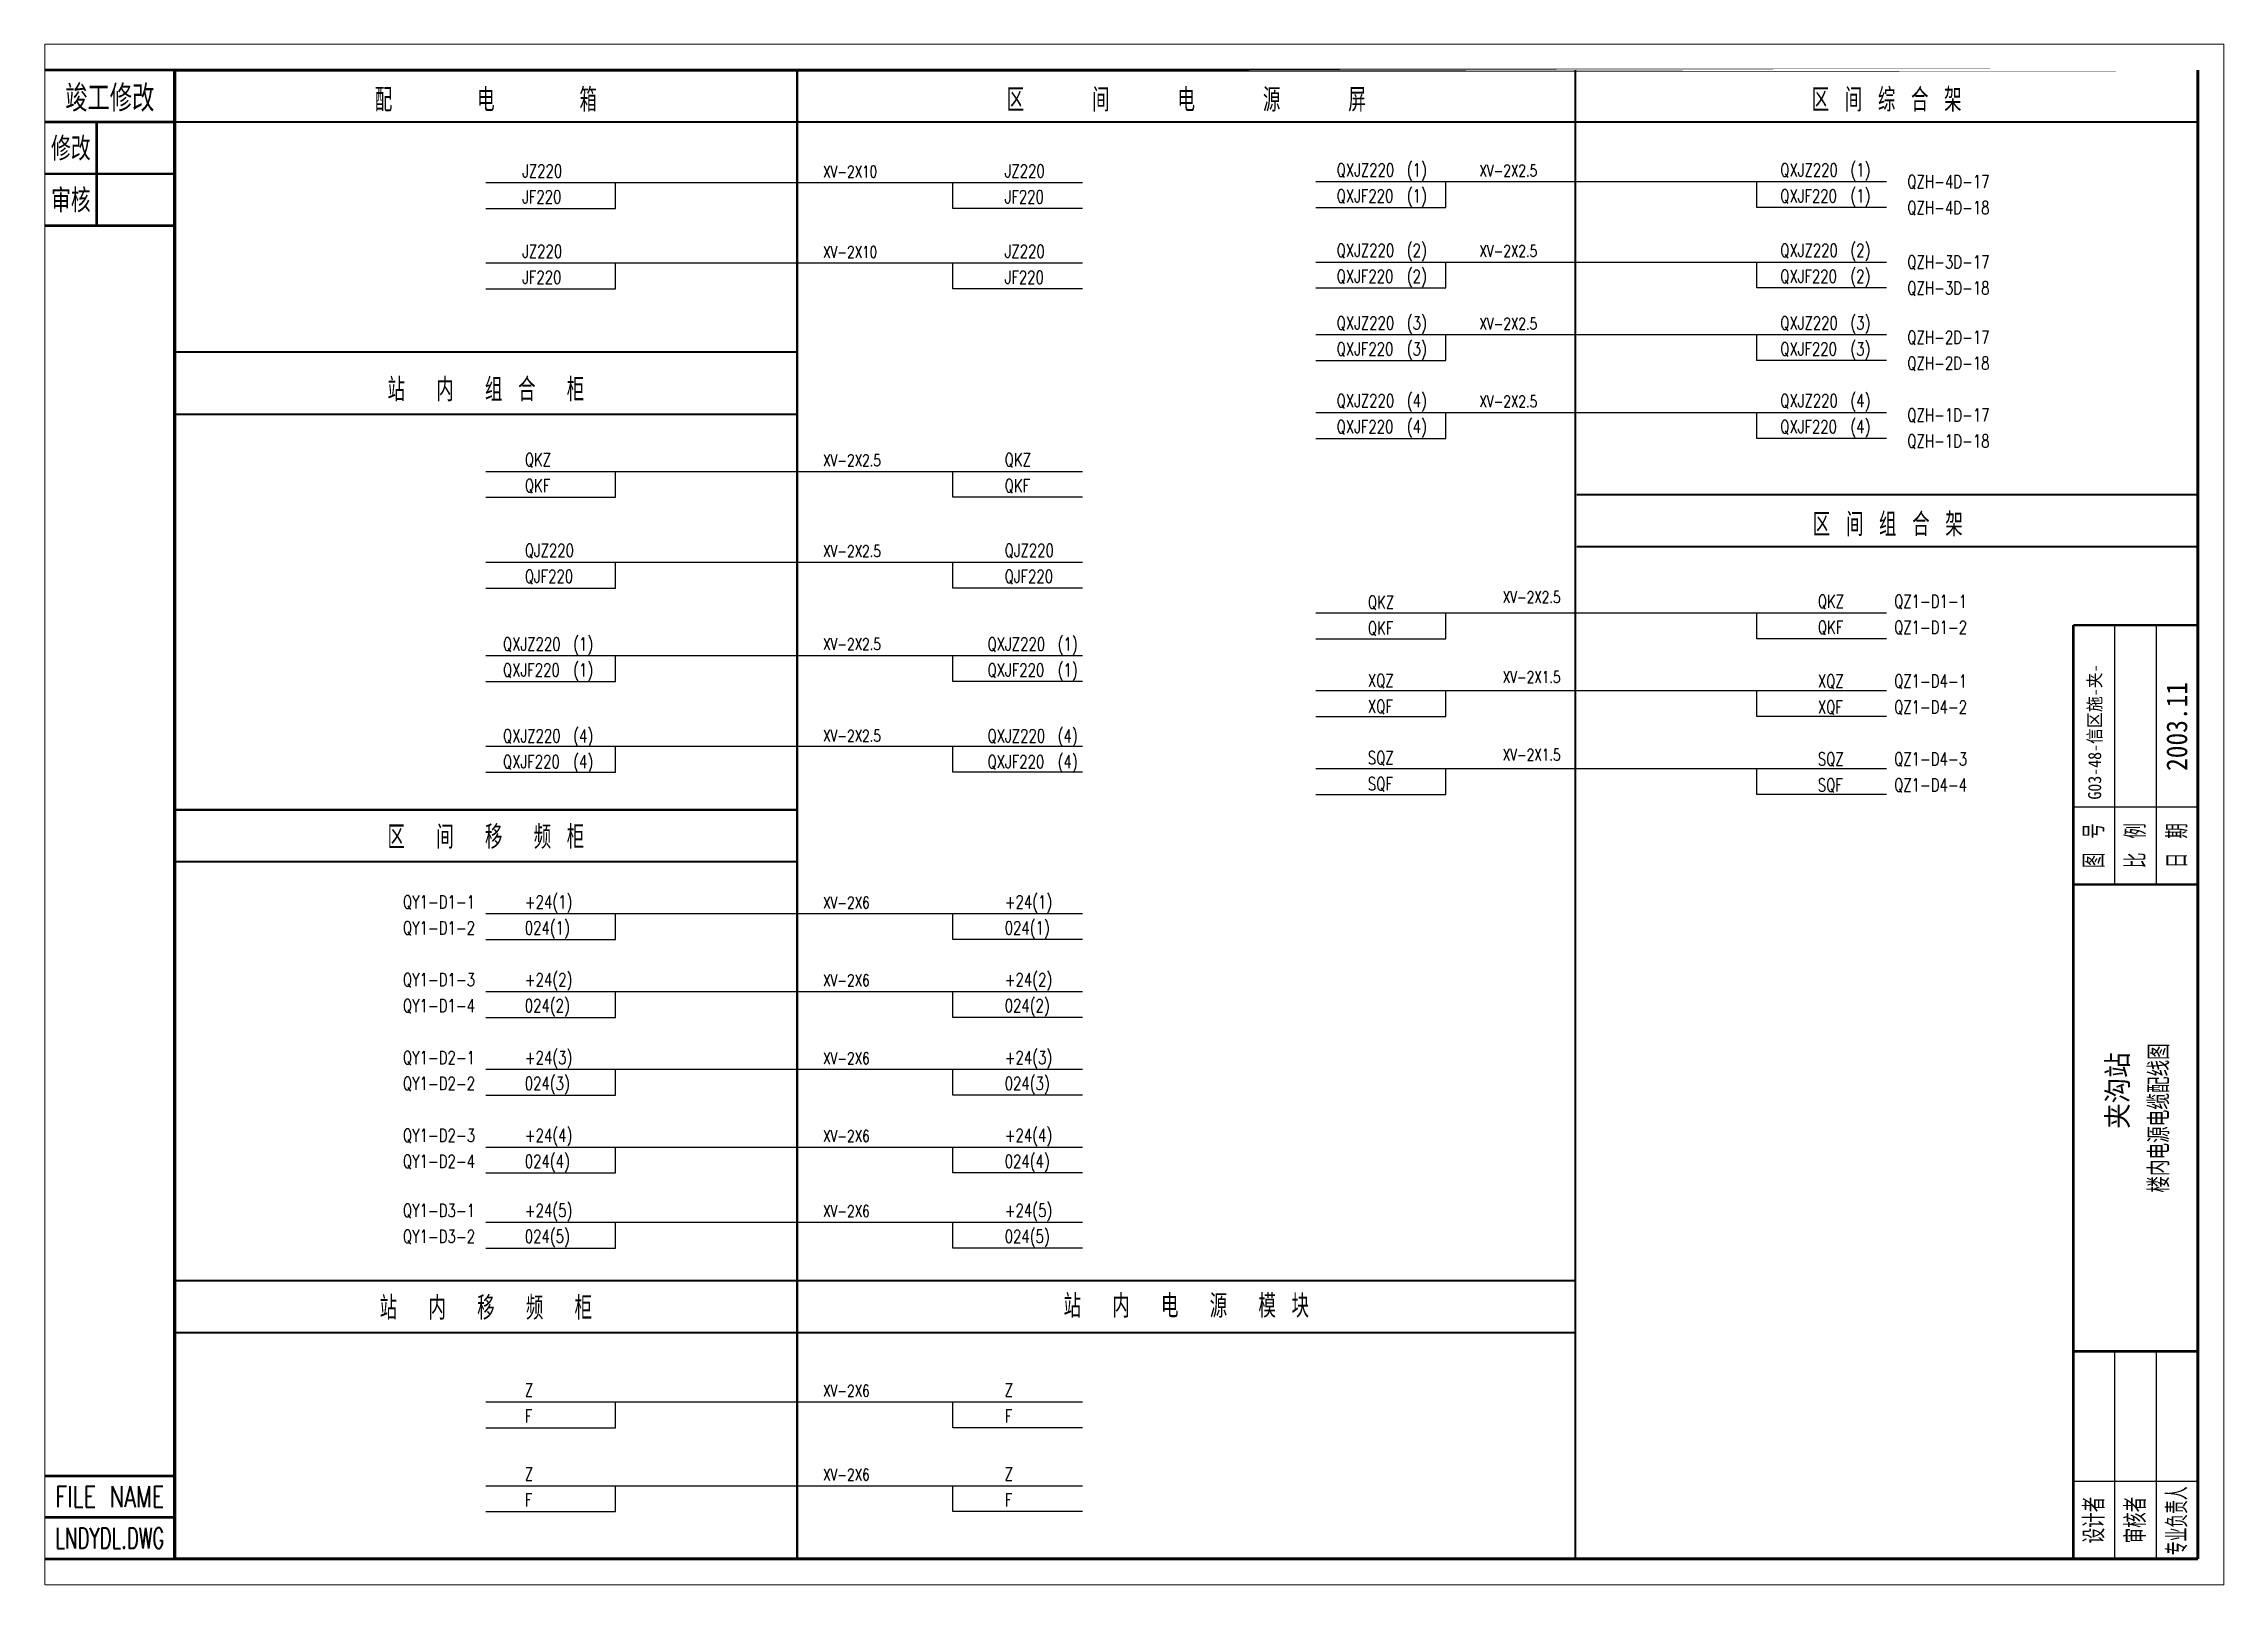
# Model space of a CAD drawing. Extents: x 0 to 420, y 0 to 297.
import ezdxf
from ezdxf.enums import TextEntityAlignment as Align

# ---------------------------------------------------------------- set-up
doc = ezdxf.new("R2010")
doc.units = 0
doc.header["$MEASUREMENT"] = 0
doc.layers.get('0').update_dxf_attribs({"linetype": 'CONTINUOUS'})
doc.layers.add('DEFINE', color=7, linetype='CONTINUOUS')
doc.styles.add('HZ', font='TXT.shx', dxfattribs={"width": 0.8, "bigfont": 'hztxt.shx'})
doc.styles.get("Standard").update_dxf_attribs({"font": 'SimSun.ttf', "width": 0.8})
doc.styles.add('STYLE1', font='SimSun.ttf', dxfattribs={"width": 0.9})

# ---------------------------------------------------------------- blocks, each defined once
blk = doc.blocks.new('WJM')
at = {"const_width": 0.5}
for points in [[(-25, 16), (0, 16)], [(-25, 8), (0, 8)], [(0, 0), (-25, 0)]]:
    blk.add_lwpolyline(points, dxfattribs=at)
at = {"style": 'HZ', "width": 0.63}
blk.add_text('FILE NAME', height=4, dxfattribs=at).set_placement((-23, 10), (-2, 10), align=Align.FIT)
at = {"style": 'HZ', "width": 0.715909}
blk.add_attdef('FILENAME', text='', height=4, dxfattribs=at).set_placement((-23, 2), (-2, 2), align=Align.FIT)
blk = doc.blocks.new('JGB')
at = {"const_width": 0.5}
for points in [[(-25, 0), (0, 0)], [(-25, -10), (0, -10)], [(-15, -10), (-15, -30)], [(-25, -20), (0, -20)], [(-25, -30), (0, -30)]]:
    blk.add_lwpolyline(points, dxfattribs=at)
at = {"width": 0.7}
for s, height, p in [('竣工修改', 4.5, (-12.5, -7.5)), ('修改', 4, (-20, -17)), ('审核', 4, (-20, -27))]:
    blk.add_text(s, height=height, dxfattribs=at).set_placement(p, align=Align.CENTER)

msp = doc.modelspace()

# ---------------------------------------------------------------- linework, layer by layer
for p, q in [((85, 270.31), (200, 270.31)), ((110, 265.31), (110, 270.31)), ((175, 265.31), (175, 270.31)), ((245, 270.5), (355, 270.5)), ((270, 265.5), (270, 270.5)), ((330, 265.5), (330, 270.5)), ((85, 265.31), (110, 265.31)), ((200, 265.31), (175, 265.31)), ((245, 265.5), (270, 265.5)), ((355, 265.5), (330, 265.5)), ((85, 254.81), (200, 254.81)), ((110, 249.81), (110, 254.81)), ((175, 249.81), (175, 254.81)), ((245, 255), (355, 255)), ((270, 250), (270, 255)), ((330, 250), (330, 255)), ((85, 249.81), (110, 249.81)), ((200, 249.81), (175, 249.81)), ((245, 250), (270, 250)), ((355, 250), (330, 250)), ((245, 241), (355, 241)), ((270, 236), (270, 241)), ((330, 236), (330, 241)), ((245, 236), (270, 236)), ((355, 236), (330, 236)), ((245, 226), (355, 226)), ((270, 221), (270, 226)), ((330, 221), (330, 226)), ((245, 221), (270, 221)), ((355, 221), (330, 221)), ((85, 214.65), (200, 214.65)), ((110, 209.65), (110, 214.65)), ((175, 209.65), (175, 214.65)), ((85, 209.65), (110, 209.65)), ((200, 209.65), (175, 209.65)), ((85, 197.15), (200, 197.15)), ((110, 192.15), (110, 197.15)), ((175, 192.15), (175, 197.15)), ((85, 192.15), (110, 192.15)), ((200, 192.15), (175, 192.15)), ((245, 187.38), (355, 187.38)), ((270, 182.38), (270, 187.38)), ((330, 182.38), (330, 187.38)), ((399, 135), (399, 185)), ((407, 135), (407, 185)), ((245, 182.38), (270, 182.38)), ((355, 182.38), (330, 182.38)), ((85, 179.15), (200, 179.15)), ((110, 174.15), (110, 179.15)), ((175, 174.15), (175, 179.15)), ((85, 174.15), (110, 174.15)), ((200, 174.15), (175, 174.15)), ((245, 172.38), (355, 172.38)), ((270, 167.38), (270, 172.38)), ((330, 167.38), (330, 172.38)), ((245, 167.38), (270, 167.38)), ((355, 167.38), (330, 167.38)), ((85, 161.65), (200, 161.65)), ((110, 156.65), (110, 161.65)), ((175, 156.65), (175, 161.65)), ((85, 156.65), (110, 156.65)), ((200, 156.65), (175, 156.65)), ((245, 157.38), (355, 157.38)), ((270, 152.38), (270, 157.38)), ((330, 152.38), (330, 157.38)), ((245, 152.38), (270, 152.38)), ((355, 152.38), (330, 152.38)), ((391, 150), (415, 150)), ((85, 129.4), (200, 129.4)), ((110, 124.4), (110, 129.4)), ((175, 124.4), (175, 129.4)), ((85, 124.4), (110, 124.4)), ((200, 124.4), (175, 124.4)), ((85, 114.4), (200, 114.4)), ((110, 109.4), (110, 114.4)), ((175, 109.4), (175, 114.4)), ((85, 109.4), (110, 109.4)), ((200, 109.4), (175, 109.4)), ((85, 99.4), (200, 99.4)), ((110, 94.4), (110, 99.4)), ((175, 94.4), (175, 99.4)), ((85, 94.4), (110, 94.4)), ((200, 94.4), (175, 94.4)), ((85, 84.4), (200, 84.4)), ((110, 79.4), (110, 84.4)), ((175, 79.4), (175, 84.4)), ((85, 79.4), (110, 79.4)), ((200, 79.4), (175, 79.4)), ((85, 69.92), (200, 69.92)), ((110, 64.92), (110, 69.92)), ((175, 64.92), (175, 69.92)), ((85, 64.92), (110, 64.92)), ((200, 64.92), (175, 64.92)), ((399, 5), (399, 45)), ((407, 5), (407, 45)), ((85, 35.29), (200, 35.29)), ((110, 30.29), (110, 35.29)), ((175, 30.29), (175, 35.29)), ((85, 30.29), (110, 30.29)), ((200, 30.29), (175, 30.29)), ((85, 19.12), (200, 19.12)), ((110, 14.12), (110, 19.12)), ((175, 14.12), (175, 19.12)), ((391, 20), (415, 20)), ((85, 14.12), (110, 14.12)), ((200, 14.12), (175, 14.12))]:
    msp.add_line(p, q)
for points, const_width in [([(420, 297), (0, 297)], 0.2), ([(0, 297), (0, 0)], 0.2), ([(420, 0), (420, 297)], 0.2), ([(25, 292), (25, 5)], 0.6), ([(145, 292), (145, 5)], 0.4), ([(295, 292), (295, 5)], 0.4), ([(415, 5), (415, 292)], 0.6), ([(25, 282), (415, 282)], 0.4), ([(145, 237.65), (25, 237.65)], 0.4), ([(145, 225.65), (25, 225.65)], 0.4), ([(415.22, 210.15), (295.22, 210.15)], 0.4), ([(415.22, 200.15), (295.22, 200.15)], 0.4), ([(391, 5), (391, 185)], 0.5), ([(415, 185), (391, 185)], 0.5), ([(145, 149.4), (25, 149.4)], 0.4), ([(145, 139.4), (25, 139.4)], 0.4), ([(415, 135), (391, 135)], 0.5), ([(295, 58.63), (25, 58.63)], 0.4), ([(295, 48.63), (25, 48.63)], 0.4), ([(415, 45), (391, 45)], 0.5), ([(25, 5), (415, 5)], 0.6), ([(0, 0), (420, 0)], 0.2)]:
    msp.add_lwpolyline(points, dxfattribs=dict(const_width=const_width))
at = {"const_width": 0.6}
msp.add_lwpolyline([(415, 292), (25, 292)], close=True, dxfattribs=at)

# ---------------------------------------------------------------- block references
msp.add_blockref('JGB', (25, 292))
ref = msp.add_blockref('WJM', (25, 5))
ref.add_attrib('FILENAME', 'LNDYDL.DWG', dxfattribs={"height": 4, "style": 'HZ', "width": 0.5625}).set_placement((2, 7), (23, 7), align=Align.FIT)

# ---------------------------------------------------------------- texts
at = {"style": 'HZ', "width": 0.75}
for s, p in [('配     电     箱', (85, 284)), ('区    间    电    源    屏', (220, 284)), ('区 间 综 合 架', (355, 284)), ('站  内  组 合  柜', (85, 228.15)), ('区 间 组 合 架', (355.22, 202.15)), ('区  间  移  频 柜', (85, 141.9)), ('站  内  移  频  柜', (85, 51.13)), ('站  内  电  源  模 块', (220, 51.51))]:
    msp.add_text(s, height=4.5, dxfattribs=at).set_placement(p, align=Align.CENTER)
for s, height, p in [('JZ220', 2.5, (92, 271.31)), ('XV-2X10', 2.25, (150, 271.31)), ('JZ220', 2.5, (185, 271.31)), ('QXJZ220', 2.5, (249, 271.5)), ('(1)', 2.5, (262.5, 271.5)), ('XV-2X2.5', 2.25, (276.5, 271.5)), ('QXJZ220', 2.5, (334.5, 271.5)), ('(1)', 2.5, (348, 271.5)), ('(1)', 2.5, (262.5, 266.5)), ('(1)', 2.5, (348, 266.5)), ('QZH-4D-17', 2.5, (359, 269.25)), ('JF220', 2.5, (92, 266.31)), ('JF220', 2.5, (185, 266.31)), ('QXJF220', 2.5, (249, 266.5)), ('QXJF220', 2.5, (334.5, 266.5)), ('QZH-4D-18', 2.5, (359, 264.25)), ('JZ220', 2.5, (92, 255.81)), ('XV-2X10', 2.25, (150, 255.81)), ('JZ220', 2.5, (185, 255.81)), ('QXJZ220', 2.5, (249, 256)), ('(2)', 2.5, (262.5, 256)), ('XV-2X2.5', 2.25, (276.5, 256)), ('QXJZ220', 2.5, (334.5, 256)), ('(2)', 2.5, (348, 256)), ('JF220', 2.5, (92, 250.81)), ('JF220', 2.5, (185, 250.81)), ('QXJF220', 2.5, (249, 251)), ('(2)', 2.5, (262.5, 251)), ('QXJF220', 2.5, (334.5, 251)), ('(2)', 2.5, (348, 251)), ('QZH-3D-17', 2.5, (359, 253.75)), ('QZH-3D-18', 2.5, (359, 248.75)), ('QXJZ220', 2.5, (249, 242)), ('(3)', 2.5, (262.5, 242)), ('XV-2X2.5', 2.25, (276.5, 242)), ('QXJZ220', 2.5, (334.5, 242)), ('(3)', 2.5, (348, 242)), ('(3)', 2.5, (262.5, 237)), ('(3)', 2.5, (348, 237)), ('QZH-2D-17', 2.5, (359, 239.25)), ('QXJF220', 2.5, (249, 237)), ('QXJF220', 2.5, (334.5, 237)), ('QZH-2D-18', 2.5, (359, 234.25)), ('QXJZ220', 2.5, (249, 227)), ('(4)', 2.5, (262.5, 227)), ('XV-2X2.5', 2.25, (276.5, 227)), ('QXJZ220', 2.5, (334.5, 227)), ('(4)', 2.5, (348, 227)), ('QXJF220', 2.5, (249, 222)), ('(4)', 2.5, (262.5, 222)), ('QXJF220', 2.5, (334.5, 222)), ('(4)', 2.5, (348, 222)), ('QZH-1D-17', 2.5, (359, 224.25)), ('QZH-1D-18', 2.5, (359, 219.25)), ('QKZ', 2.5, (92.5, 215.65)), ('XV-2X2.5', 2.25, (150, 215.65)), ('QKZ', 2.5, (185, 215.65)), ('QKF', 2.5, (92.5, 210.65)), ('QKF', 2.5, (185, 210.65)), ('QJZ220', 2.5, (92.5, 198.15)), ('XV-2X2.5', 2.25, (150, 198.15)), ('QJZ220', 2.5, (185, 198.15)), ('QJF220', 2.5, (92.5, 193.15)), ('QJF220', 2.5, (185, 193.15)), ('QKZ', 2.5, (255, 188.18)), ('XV-2X2.5', 2.25, (281, 189.27)), ('QKZ', 2.5, (341.73, 188.34)), ('QZ1-D1-1', 2.5, (356.44, 188.34)), ('QKF', 2.5, (255, 183.18)), ('QKF', 2.5, (341.73, 183.34)), ('QZ1-D1-2', 2.5, (356.44, 183.34)), ('QXJZ220', 2.5, (88.31, 180.09)), ('(1)', 2.5, (101.81, 180.09)), ('XV-2X2.5', 2.25, (150, 180.22)), ('QXJZ220', 2.5, (181.7, 180.09)), ('(1)', 2.5, (195.2, 180.09)), ('QXJF220', 2.5, (88.31, 175.09)), ('(1)', 2.5, (101.81, 175.09)), ('QXJF220', 2.5, (181.7, 175.09)), ('(1)', 2.5, (195.2, 175.09)), ('XQZ', 2.5, (255, 173.08)), ('XV-2X1.5', 2.25, (281, 173.88)), ('XQZ', 2.5, (341.73, 172.96)), ('QZ1-D4-1', 2.5, (356.44, 172.96)), ('XQF', 2.5, (255, 168.08)), ('XQF', 2.5, (341.73, 167.96)), ('QZ1-D4-2', 2.5, (356.44, 167.96)), ('QXJZ220', 2.5, (88.31, 162.41)), ('(4)', 2.5, (101.81, 162.41)), ('XV-2X2.5', 2.25, (150, 162.55)), ('QXJZ220', 2.5, (181.7, 162.41)), ('(4)', 2.5, (195.2, 162.41)), ('QXJF220', 2.5, (88.31, 157.41)), ('(4)', 2.5, (101.81, 157.41)), ('QXJF220', 2.5, (181.7, 157.41)), ('(4)', 2.5, (195.2, 157.41)), ('SQZ', 2.5, (255, 158.18)), ('XV-2X1.5', 2.25, (281, 158.88)), ('SQZ', 2.5, (341.73, 157.96)), ('QZ1-D4-3', 2.5, (356.44, 157.96)), ('SQF', 2.5, (255, 153.18)), ('SQF', 2.5, (341.73, 152.96)), ('QZ1-D4-4', 2.5, (356.44, 152.96)), ('QY1-D1-1', 2.5, (69, 130.4)), ('+24(1)', 2.5, (92.5, 130.4)), ('XV-2X6', 2.25, (150, 130.4)), ('+24(1)', 2.5, (185, 130.4)), ('QY1-D1-2', 2.5, (69, 125.4)), ('024(1)', 2.5, (92.5, 125.4)), ('024(1)', 2.5, (185, 125.4)), ('QY1-D1-3', 2.5, (69, 115.4)), ('+24(2)', 2.5, (92.5, 115.4)), ('+24(2)', 2.5, (185, 115.4)), ('XV-2X6', 2.25, (150, 115.4)), ('QY1-D1-4', 2.5, (69, 110.4)), ('024(2)', 2.5, (92.5, 110.4)), ('024(2)', 2.5, (185, 110.4)), ('QY1-D2-1', 2.5, (69, 100.4)), ('+24(3)', 2.5, (92.5, 100.4)), ('XV-2X6', 2.25, (150, 100.4)), ('+24(3)', 2.5, (185, 100.4)), ('QY1-D2-2', 2.5, (69, 95.4)), ('024(3)', 2.5, (92.5, 95.4)), ('024(3)', 2.5, (185, 95.4)), ('+24(4)', 2.5, (92.5, 85.4)), ('+24(4)', 2.5, (185, 85.4)), ('QY1-D2-3', 2.5, (69, 85.4)), ('XV-2X6', 2.25, (150, 85.4)), ('QY1-D2-4', 2.5, (69, 80.4)), ('024(4)', 2.5, (92.5, 80.4)), ('024(4)', 2.5, (185, 80.4)), ('QY1-D3-1', 2.5, (69, 70.92)), ('+24(5)', 2.5, (92.5, 70.92)), ('XV-2X6', 2.25, (150, 70.92)), ('+24(5)', 2.5, (185, 70.92)), ('QY1-D3-2', 2.5, (69, 65.92)), ('024(5)', 2.5, (92.5, 65.92)), ('024(5)', 2.5, (185, 65.92)), ('Z', 2.5, (92.5, 36.29)), ('XV-2X6', 2.25, (150, 36.29)), ('Z', 2.5, (185, 36.29)), ('F', 2.5, (92.5, 31.29)), ('F', 2.5, (185, 31.29)), ('Z', 2.5, (92.5, 20.12)), ('XV-2X6', 2.25, (150, 20.12)), ('Z', 2.5, (185, 20.12)), ('F', 2.5, (92.5, 15.12)), ('F', 2.5, (185, 15.12))]:
    msp.add_text(s, height=height, dxfattribs=at).set_placement(p)
at = {"style": 'HZ'}
for s, width, p in [('图 号', 0.75, (395, 142.5)), ('比 例', 0.75, (403, 142.5)), ('日 期', 0.75, (411, 142.5)), ('楼内电源电缆配线图', 0.8, (407.5, 90)), ('设计者', 0.75, (395, 12.5)), ('审核者', 0.75, (403, 12.5))]:
    msp.add_text(s, height=4, rotation=90, dxfattribs=dict(at, width=width)).set_placement(p, align=Align.MIDDLE_CENTER)
at = {"style": 'HZ', "width": 0.482247}
msp.add_text('专业负责人', height=4, rotation=90, dxfattribs=at).set_placement((413, 5.75), (413, 18.97), align=Align.FIT)
at = {"layer": 'DEFINE', "color": 5, "style": 'STYLE1', "width": 0.9}
for s, height, p in [('G03-48-信区施-夹-', 2.5, (395.05, 164.4)), ('2003.11', 4, (410.96, 165.47))]:
    msp.add_text(s, height=height, rotation=90, dxfattribs=at).set_placement(p, align=Align.MIDDLE)
msp.add_text('夹沟站', height=4, rotation=90, dxfattribs=at).set_placement((399.5, 95.28), align=Align.MIDDLE_CENTER)

doc.saveas('drawing.dxf')
